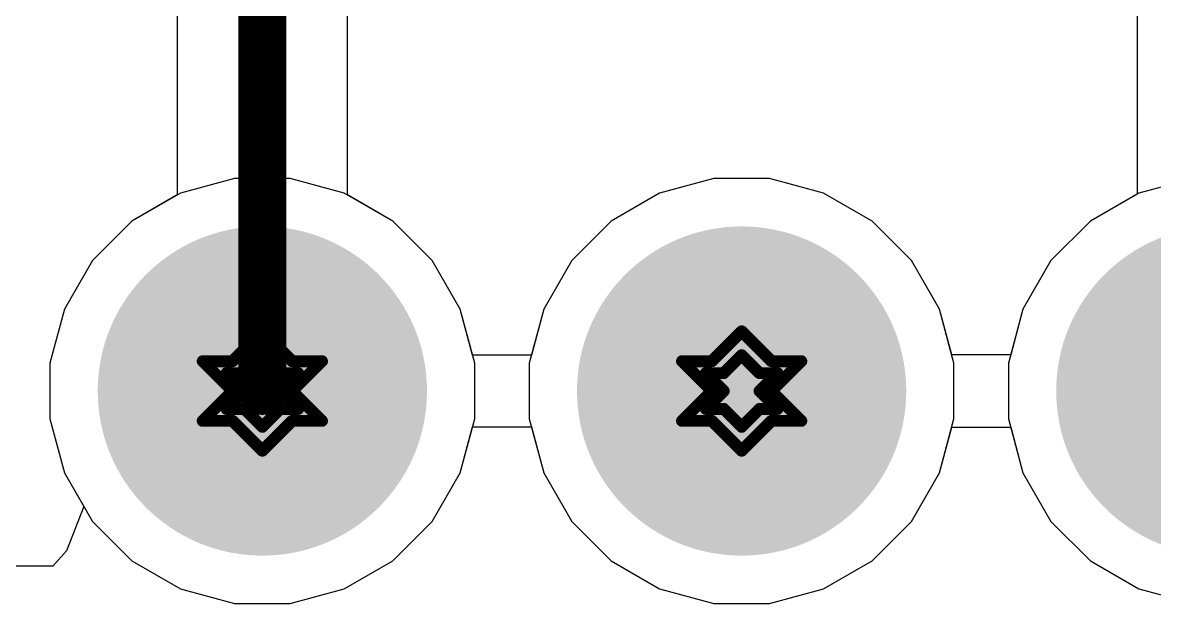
# Model space of a CAD drawing. Header units: inches. Extents: x -11 to 5379, y 0 to 5429.
# Drawn here: x 57.45 to 62.268, y 7.851 to 10.323 of the extents above; entities that cross this region are included whole.
import ezdxf

# ---------------------------------------------------------------- set-up
doc = ezdxf.new("R2010")
doc.units = ezdxf.units.IN
for name, color, linetype in [('Bottom Layer', 5, 'Continuous'), ('Bottom Solder', 6, 'Continuous'), ('Drill Drawing', 1, 'Continuous'), ('GND', 16, 'Continuous'), ('Multi-Layer', 9, 'Continuous'), ('Pad Holes', 156, 'Continuous'), ('PWR', 76, 'Continuous'), ('Top Layer', 1, 'Continuous'), ('Top Solder', 216, 'Continuous')]:
    doc.layers.add(name, color=color, linetype=linetype)

# ---------------------------------------------------------------- blocks, each defined once
blk = doc.blocks.new('X10ADIWK1DY1006_124')
at = {"layer": 'Bottom Layer'}
h = blk.add_hatch(color=5, dxfattribs=at)
edge = h.paths.add_edge_path()
edge.add_arc((-3.56997, 0.379984), 0.6499986999999999, 0, 360)
h = blk.add_hatch(color=5, dxfattribs=at)
edge = h.paths.add_edge_path()
edge.add_arc((-1.529842, 0.379984), 0.6499986999999999, 0, 360)
h = blk.add_hatch(color=5, dxfattribs=at)
edge = h.paths.add_edge_path()
edge.add_arc((0.510032, 0.379984), 0.6499986999999999, 0, 360)
at = {"layer": 'Bottom Solder'}
h = blk.add_hatch(color=6, dxfattribs=at)
edge = h.paths.add_edge_path()
edge.add_arc((-3.56997, 0.379984), 0.7007987, 0, 360)
h = blk.add_hatch(color=6, dxfattribs=at)
edge = h.paths.add_edge_path()
edge.add_arc((-1.529842, 0.379984), 0.7007987, 0, 360)
h = blk.add_hatch(color=6, dxfattribs=at)
edge = h.paths.add_edge_path()
edge.add_arc((0.510032, 0.379984), 0.7007987, 0, 360)
at = {"layer": 'GND'}
h = blk.add_hatch(color=16, dxfattribs=at)
edge = h.paths.add_edge_path()
edge.add_arc((-3.56997, 0.379984), 0.6499986999999999, 0, 360)
h = blk.add_hatch(color=16, dxfattribs=at)
edge = h.paths.add_edge_path()
edge.add_arc((-1.529842, 0.379984), 0.6499986999999999, 0, 360)
h = blk.add_hatch(color=16, dxfattribs=at)
edge = h.paths.add_edge_path()
edge.add_arc((0.510032, 0.379984), 0.6499986999999999, 0, 360)
at = {"layer": 'Multi-Layer'}
h = blk.add_hatch(color=9, dxfattribs=at)
edge = h.paths.add_edge_path()
edge.add_arc((-3.56997, 0.379984), 0.6499986999999999, 0, 360)
h = blk.add_hatch(color=9, dxfattribs=at)
edge = h.paths.add_edge_path()
edge.add_arc((-1.529842, 0.379984), 0.6499986999999999, 0, 360)
h = blk.add_hatch(color=9, dxfattribs=at)
edge = h.paths.add_edge_path()
edge.add_arc((0.510032, 0.379984), 0.6499986999999999, 0, 360)
at = {"layer": 'Pad Holes'}
h = blk.add_hatch(color=7, dxfattribs=at)
edge = h.paths.add_edge_path()
edge.add_arc((-3.5699954, 0.3799078), 0.4500118, 0, 360)
h = blk.add_hatch(color=7, dxfattribs=at)
edge = h.paths.add_edge_path()
edge.add_arc((-1.529715, 0.3799078), 0.4500118, 0, 360)
h = blk.add_hatch(color=7, dxfattribs=at)
edge = h.paths.add_edge_path()
edge.add_arc((0.5100574, 0.3799078), 0.4500118, 0, 360)
at = {"layer": 'PWR'}
h = blk.add_hatch(color=76, dxfattribs=at)
edge = h.paths.add_edge_path()
edge.add_arc((-3.56997, 0.379984), 0.6499986999999999, 0, 360)
h = blk.add_hatch(color=76, dxfattribs=at)
edge = h.paths.add_edge_path()
edge.add_arc((-1.529842, 0.379984), 0.6499986999999999, 0, 360)
h = blk.add_hatch(color=76, dxfattribs=at)
edge = h.paths.add_edge_path()
edge.add_arc((0.510032, 0.379984), 0.6499986999999999, 0, 360)
at = {"layer": 'Top Layer'}
h = blk.add_hatch(color=1, dxfattribs=at)
edge = h.paths.add_edge_path()
edge.add_arc((-3.56997, 0.379984), 0.6499986999999999, 0, 360)
h = blk.add_hatch(color=1, dxfattribs=at)
edge = h.paths.add_edge_path()
edge.add_arc((-1.529842, 0.379984), 0.6499986999999999, 0, 360)
h = blk.add_hatch(color=1, dxfattribs=at)
edge = h.paths.add_edge_path()
edge.add_arc((0.510032, 0.379984), 0.6499986999999999, 0, 360)
at = {"layer": 'Top Solder'}
h = blk.add_hatch(color=216, dxfattribs=at)
edge = h.paths.add_edge_path()
edge.add_arc((-3.56997, 0.379984), 0.7007987, 0, 360)
h = blk.add_hatch(color=216, dxfattribs=at)
edge = h.paths.add_edge_path()
edge.add_arc((-1.529842, 0.379984), 0.7007987, 0, 360)
h = blk.add_hatch(color=216, dxfattribs=at)
edge = h.paths.add_edge_path()
edge.add_arc((0.510032, 0.379984), 0.7007987, 0, 360)

msp = doc.modelspace()

# ---------------------------------------------------------------- linework, layer by layer
at = {"layer": 'Bottom Layer'}
for p, q in [((58.35170956, 9.658794499999999), (58.12179384, 9.59718934)), ((58.58973803999999, 9.658794499999999), (58.35170956, 9.658794499999999)), ((58.81965376, 9.59718934), (58.58973803999999, 9.658794499999999)), ((60.39183755999999, 9.658794499999999), (60.16192183999999, 9.59718934)), ((60.62986604, 9.658794499999999), (60.39183755999999, 9.658794499999999)), ((60.85978176, 9.59718934), (60.62986604, 9.658794499999999)), ((62.43171156, 9.658794499999999), (62.20179584, 9.59718934)), ((58.12179384, 9.59718934), (57.91565506, 9.4781751)), ((59.02579254, 9.4781751), (58.81965376, 9.59718934)), ((60.16192183999999, 9.59718934), (59.95578306, 9.4781751)), ((61.06592053999999, 9.4781751), (60.85978176, 9.59718934)), ((62.20179584, 9.59718934), (61.99565705999999, 9.4781751)), ((57.91565506, 9.4781751), (57.7473445, 9.30986454)), ((59.1941031, 9.30986454), (59.02579254, 9.4781751)), ((59.95578306, 9.4781751), (59.7874725, 9.30986454)), ((61.2342311, 9.30986454), (61.06592053999999, 9.4781751)), ((61.99565705999999, 9.4781751), (61.8273465, 9.30986454)), ((57.7473445, 9.30986454), (57.62833025999999, 9.10372576)), ((59.31311733999999, 9.10372576), (59.1941031, 9.30986454)), ((59.7874725, 9.30986454), (59.66845825999999, 9.10372576)), ((61.35324534, 9.10372576), (61.2342311, 9.30986454)), ((61.8273465, 9.30986454), (61.70833226, 9.10372576)), ((57.62833025999999, 9.10372576), (57.5667251, 8.87381004)), ((59.3747225, 8.87381004), (59.31311733999999, 9.10372576)), ((59.66845825999999, 9.10372576), (59.6068531, 8.87381004)), ((61.4148505, 8.87381004), (61.35324534, 9.10372576)), ((61.70833226, 9.10372576), (61.64672709999999, 8.87381004)), ((57.5667251, 8.87381004), (57.5667251, 8.63578156)), ((59.3747225, 8.63578156), (59.3747225, 8.87381004)), ((59.6068531, 8.87381004), (59.6068531, 8.63578156)), ((61.4148505, 8.63578156), (61.4148505, 8.87381004)), ((61.64672709999999, 8.87381004), (61.64672709999999, 8.63578156)), ((57.5667251, 8.63578156), (57.62833025999999, 8.405865839999999)), ((59.31311733999999, 8.405865839999999), (59.3747225, 8.63578156)), ((59.6068531, 8.63578156), (59.66845825999999, 8.405865839999999)), ((61.35324534, 8.405865839999999), (61.4148505, 8.63578156)), ((61.64672709999999, 8.63578156), (61.70833226, 8.405865839999999)), ((57.62833025999999, 8.405865839999999), (57.7473445, 8.199727059999999)), ((59.1941031, 8.199727059999999), (59.31311733999999, 8.405865839999999)), ((59.66845825999999, 8.405865839999999), (59.7874725, 8.199727059999999)), ((61.2342311, 8.199727059999999), (61.35324534, 8.405865839999999)), ((61.70833226, 8.405865839999999), (61.8273465, 8.199727059999999)), ((57.7473445, 8.199727059999999), (57.91565506, 8.0314165)), ((59.02579254, 8.0314165), (59.1941031, 8.199727059999999)), ((59.7874725, 8.199727059999999), (59.95578306, 8.0314165)), ((61.06592053999999, 8.0314165), (61.2342311, 8.199727059999999)), ((61.8273465, 8.199727059999999), (61.99565705999999, 8.0314165)), ((57.91565506, 8.0314165), (58.12179384, 7.912402259999999)), ((58.81965376, 7.912402259999999), (59.02579254, 8.0314165)), ((59.95578306, 8.0314165), (60.16192183999999, 7.912402259999999)), ((60.85978176, 7.912402259999999), (61.06592053999999, 8.0314165)), ((61.99565705999999, 8.0314165), (62.20179584, 7.912402259999999)), ((58.12179384, 7.912402259999999), (58.35170956, 7.850797099999999)), ((58.58973803999999, 7.850797099999999), (58.81965376, 7.912402259999999)), ((60.16192183999999, 7.912402259999999), (60.39183755999999, 7.850797099999999)), ((60.62986604, 7.850797099999999), (60.85978176, 7.912402259999999)), ((62.20179584, 7.912402259999999), (62.43171156, 7.850797099999999)), ((58.35170956, 7.850797099999999), (58.58973803999999, 7.850797099999999)), ((60.39183755999999, 7.850797099999999), (60.62986604, 7.850797099999999))]:
    msp.add_line(p, q, dxfattribs=at)
at = {"layer": 'Drill Drawing'}
for points in [[(58.3436984, 8.881719599999998, 0.0508, 0.0508, 0), (58.4706984, 9.0087196, 0.0508, 0.0508, 0)], [(58.4706984, 9.0087196, 0.0508, 0.0508, 0), (58.59769839999999, 8.881719599999998, 0.0508, 0.0508, 0)], [(60.38397879999999, 8.881719599999998, 0.0508, 0.0508, 0), (60.51097879999999, 9.0087196, 0.0508, 0.0508, 0)], [(60.51097879999999, 9.0087196, 0.0508, 0.0508, 0), (60.6379788, 8.881719599999998, 0.0508, 0.0508, 0)], [(58.39449839999999, 8.8309196, 0.0508, 0.0508, 0), (58.4706984, 8.9071196, 0.0508, 0.0508, 0)], [(58.4706984, 8.9071196, 0.0508, 0.0508, 0), (58.5468984, 8.8309196, 0.0508, 0.0508, 0)], [(60.4347788, 8.8309196, 0.0508, 0.0508, 0), (60.51097879999999, 8.9071196, 0.0508, 0.0508, 0)], [(60.51097879999999, 8.9071196, 0.0508, 0.0508, 0), (60.5871788, 8.8309196, 0.0508, 0.0508, 0)], [(58.2166984, 8.881719599999998, 0.0508, 0.0508, 0), (58.3436984, 8.7547196, 0.0508, 0.0508, 0)], [(58.2166984, 8.881719599999998, 0.0508, 0.0508, 0), (58.3436984, 8.881719599999998, 0.0508, 0.0508, 0)], [(58.59769839999999, 8.881719599999998, 0.0508, 0.0508, 0), (58.7246984, 8.881719599999998, 0.0508, 0.0508, 0)], [(58.59769839999999, 8.7547196, 0.0508, 0.0508, 0), (58.7246984, 8.881719599999998, 0.0508, 0.0508, 0)], [(60.2569788, 8.881719599999998, 0.0508, 0.0508, 0), (60.38397879999999, 8.7547196, 0.0508, 0.0508, 0)], [(60.2569788, 8.881719599999998, 0.0508, 0.0508, 0), (60.38397879999999, 8.881719599999998, 0.0508, 0.0508, 0)], [(60.6379788, 8.881719599999998, 0.0508, 0.0508, 0), (60.7649788, 8.881719599999998, 0.0508, 0.0508, 0)], [(60.6379788, 8.7547196, 0.0508, 0.0508, 0), (60.7649788, 8.881719599999998, 0.0508, 0.0508, 0)], [(58.3182984, 8.8309196, 0.0508, 0.0508, 0), (58.39449839999999, 8.7547196, 0.0508, 0.0508, 0)], [(58.3182984, 8.8309196, 0.0508, 0.0508, 0), (58.39449839999999, 8.8309196, 0.0508, 0.0508, 0)], [(58.5468984, 8.8309196, 0.0508, 0.0508, 0), (58.6230984, 8.8309196, 0.0508, 0.0508, 0)], [(58.5468984, 8.7547196, 0.0508, 0.0508, 0), (58.6230984, 8.8309196, 0.0508, 0.0508, 0)], [(60.3585788, 8.8309196, 0.0508, 0.0508, 0), (60.4347788, 8.7547196, 0.0508, 0.0508, 0)], [(60.3585788, 8.8309196, 0.0508, 0.0508, 0), (60.4347788, 8.8309196, 0.0508, 0.0508, 0)], [(60.5871788, 8.8309196, 0.0508, 0.0508, 0), (60.6633788, 8.8309196, 0.0508, 0.0508, 0)], [(60.5871788, 8.7547196, 0.0508, 0.0508, 0), (60.6633788, 8.8309196, 0.0508, 0.0508, 0)], [(58.2166984, 8.627719599999999, 0.0508, 0.0508, 0), (58.3436984, 8.7547196, 0.0508, 0.0508, 0)], [(58.3182984, 8.6785196, 0.0508, 0.0508, 0), (58.39449839999999, 8.7547196, 0.0508, 0.0508, 0)], [(58.5468984, 8.7547196, 0.0508, 0.0508, 0), (58.6230984, 8.6785196, 0.0508, 0.0508, 0)], [(58.59769839999999, 8.7547196, 0.0508, 0.0508, 0), (58.7246984, 8.627719599999999, 0.0508, 0.0508, 0)], [(60.2569788, 8.627719599999999, 0.0508, 0.0508, 0), (60.38397879999999, 8.7547196, 0.0508, 0.0508, 0)], [(60.3585788, 8.6785196, 0.0508, 0.0508, 0), (60.4347788, 8.7547196, 0.0508, 0.0508, 0)], [(60.5871788, 8.7547196, 0.0508, 0.0508, 0), (60.6633788, 8.6785196, 0.0508, 0.0508, 0)], [(60.6379788, 8.7547196, 0.0508, 0.0508, 0), (60.7649788, 8.627719599999999, 0.0508, 0.0508, 0)], [(58.3182984, 8.6785196, 0.0508, 0.0508, 0), (58.39449839999999, 8.6785196, 0.0508, 0.0508, 0)], [(58.39449839999999, 8.6785196, 0.0508, 0.0508, 0), (58.4706984, 8.6023196, 0.0508, 0.0508, 0)], [(58.4706984, 8.6023196, 0.0508, 0.0508, 0), (58.5468984, 8.6785196, 0.0508, 0.0508, 0)], [(58.5468984, 8.6785196, 0.0508, 0.0508, 0), (58.6230984, 8.6785196, 0.0508, 0.0508, 0)], [(60.3585788, 8.6785196, 0.0508, 0.0508, 0), (60.4347788, 8.6785196, 0.0508, 0.0508, 0)], [(60.4347788, 8.6785196, 0.0508, 0.0508, 0), (60.51097879999999, 8.6023196, 0.0508, 0.0508, 0)], [(60.51097879999999, 8.6023196, 0.0508, 0.0508, 0), (60.5871788, 8.6785196, 0.0508, 0.0508, 0)], [(60.5871788, 8.6785196, 0.0508, 0.0508, 0), (60.6633788, 8.6785196, 0.0508, 0.0508, 0)], [(58.2166984, 8.627719599999999, 0.0508, 0.0508, 0), (58.3436984, 8.627719599999999, 0.0508, 0.0508, 0)], [(58.3436984, 8.627719599999999, 0.0508, 0.0508, 0), (58.4706984, 8.5007196, 0.0508, 0.0508, 0)], [(58.4706984, 8.5007196, 0.0508, 0.0508, 0), (58.59769839999999, 8.627719599999999, 0.0508, 0.0508, 0)], [(58.59769839999999, 8.627719599999999, 0.0508, 0.0508, 0), (58.7246984, 8.627719599999999, 0.0508, 0.0508, 0)], [(60.2569788, 8.627719599999999, 0.0508, 0.0508, 0), (60.38397879999999, 8.627719599999999, 0.0508, 0.0508, 0)], [(60.38397879999999, 8.627719599999999, 0.0508, 0.0508, 0), (60.51097879999999, 8.5007196, 0.0508, 0.0508, 0)], [(60.51097879999999, 8.5007196, 0.0508, 0.0508, 0), (60.6379788, 8.627719599999999, 0.0508, 0.0508, 0)], [(60.6379788, 8.627719599999999, 0.0508, 0.0508, 0), (60.7649788, 8.627719599999999, 0.0508, 0.0508, 0)]]:
    msp.add_lwpolyline(points, format="xyseb", dxfattribs=at)
for points in [[(58.4579984, 9.0087196, 0.0254, 0.0254, 1), (58.4833984, 9.0087196, 0.0254, 0.0254, 1)], [(58.4579984, 9.0087196, 0.0254, 0.0254, 1), (58.4833984, 9.0087196, 0.0254, 0.0254, 1)], [(60.4982788, 9.0087196, 0.0254, 0.0254, 1), (60.5236788, 9.0087196, 0.0254, 0.0254, 1)], [(60.4982788, 9.0087196, 0.0254, 0.0254, 1), (60.5236788, 9.0087196, 0.0254, 0.0254, 1)], [(58.4579984, 8.9071196, 0.0254, 0.0254, 1), (58.4833984, 8.9071196, 0.0254, 0.0254, 1)], [(58.4579984, 8.9071196, 0.0254, 0.0254, 1), (58.4833984, 8.9071196, 0.0254, 0.0254, 1)], [(60.4982788, 8.9071196, 0.0254, 0.0254, 1), (60.5236788, 8.9071196, 0.0254, 0.0254, 1)], [(60.4982788, 8.9071196, 0.0254, 0.0254, 1), (60.5236788, 8.9071196, 0.0254, 0.0254, 1)], [(58.2039984, 8.881719599999998, 0.0254, 0.0254, 1), (58.22939839999999, 8.881719599999998, 0.0254, 0.0254, 1)], [(58.2039984, 8.881719599999998, 0.0254, 0.0254, 1), (58.22939839999999, 8.881719599999998, 0.0254, 0.0254, 1)], [(58.33099839999999, 8.881719599999998, 0.0254, 0.0254, 1), (58.3563984, 8.881719599999998, 0.0254, 0.0254, 1)], [(58.33099839999999, 8.881719599999998, 0.0254, 0.0254, 1), (58.3563984, 8.881719599999998, 0.0254, 0.0254, 1)], [(58.5849984, 8.881719599999998, 0.0254, 0.0254, 1), (58.61039839999999, 8.881719599999998, 0.0254, 0.0254, 1)], [(58.5849984, 8.881719599999998, 0.0254, 0.0254, 1), (58.61039839999999, 8.881719599999998, 0.0254, 0.0254, 1)], [(58.7119984, 8.881719599999998, 0.0254, 0.0254, 1), (58.7373984, 8.881719599999998, 0.0254, 0.0254, 1)], [(58.7119984, 8.881719599999998, 0.0254, 0.0254, 1), (58.7373984, 8.881719599999998, 0.0254, 0.0254, 1)], [(60.2442788, 8.881719599999998, 0.0254, 0.0254, 1), (60.2696788, 8.881719599999998, 0.0254, 0.0254, 1)], [(60.2442788, 8.881719599999998, 0.0254, 0.0254, 1), (60.2696788, 8.881719599999998, 0.0254, 0.0254, 1)], [(60.3712788, 8.881719599999998, 0.0254, 0.0254, 1), (60.3966788, 8.881719599999998, 0.0254, 0.0254, 1)], [(60.3712788, 8.881719599999998, 0.0254, 0.0254, 1), (60.3966788, 8.881719599999998, 0.0254, 0.0254, 1)], [(60.6252788, 8.881719599999998, 0.0254, 0.0254, 1), (60.65067879999999, 8.881719599999998, 0.0254, 0.0254, 1)], [(60.6252788, 8.881719599999998, 0.0254, 0.0254, 1), (60.65067879999999, 8.881719599999998, 0.0254, 0.0254, 1)], [(60.75227879999999, 8.881719599999998, 0.0254, 0.0254, 1), (60.77767879999999, 8.881719599999998, 0.0254, 0.0254, 1)], [(60.75227879999999, 8.881719599999998, 0.0254, 0.0254, 1), (60.77767879999999, 8.881719599999998, 0.0254, 0.0254, 1)], [(58.30559839999999, 8.8309196, 0.0254, 0.0254, 1), (58.33099839999999, 8.8309196, 0.0254, 0.0254, 1)], [(58.30559839999999, 8.8309196, 0.0254, 0.0254, 1), (58.33099839999999, 8.8309196, 0.0254, 0.0254, 1)], [(58.3817984, 8.8309196, 0.0254, 0.0254, 1), (58.4071984, 8.8309196, 0.0254, 0.0254, 1)], [(58.3817984, 8.8309196, 0.0254, 0.0254, 1), (58.4071984, 8.8309196, 0.0254, 0.0254, 1)], [(58.53419839999999, 8.8309196, 0.0254, 0.0254, 1), (58.5595984, 8.8309196, 0.0254, 0.0254, 1)], [(58.53419839999999, 8.8309196, 0.0254, 0.0254, 1), (58.5595984, 8.8309196, 0.0254, 0.0254, 1)], [(58.61039839999999, 8.8309196, 0.0254, 0.0254, 1), (58.63579839999999, 8.8309196, 0.0254, 0.0254, 1)], [(58.61039839999999, 8.8309196, 0.0254, 0.0254, 1), (58.63579839999999, 8.8309196, 0.0254, 0.0254, 1)], [(60.34587879999999, 8.8309196, 0.0254, 0.0254, 1), (60.3712788, 8.8309196, 0.0254, 0.0254, 1)], [(60.34587879999999, 8.8309196, 0.0254, 0.0254, 1), (60.3712788, 8.8309196, 0.0254, 0.0254, 1)], [(60.42207879999999, 8.8309196, 0.0254, 0.0254, 1), (60.44747879999999, 8.8309196, 0.0254, 0.0254, 1)], [(60.42207879999999, 8.8309196, 0.0254, 0.0254, 1), (60.44747879999999, 8.8309196, 0.0254, 0.0254, 1)], [(60.5744788, 8.8309196, 0.0254, 0.0254, 1), (60.5998788, 8.8309196, 0.0254, 0.0254, 1)], [(60.5744788, 8.8309196, 0.0254, 0.0254, 1), (60.5998788, 8.8309196, 0.0254, 0.0254, 1)], [(60.65067879999999, 8.8309196, 0.0254, 0.0254, 1), (60.67607879999999, 8.8309196, 0.0254, 0.0254, 1)], [(60.65067879999999, 8.8309196, 0.0254, 0.0254, 1), (60.67607879999999, 8.8309196, 0.0254, 0.0254, 1)], [(58.33099839999999, 8.7547196, 0.0254, 0.0254, 1), (58.3563984, 8.7547196, 0.0254, 0.0254, 1)], [(58.33099839999999, 8.7547196, 0.0254, 0.0254, 1), (58.3563984, 8.7547196, 0.0254, 0.0254, 1)], [(58.3817984, 8.7547196, 0.0254, 0.0254, 1), (58.4071984, 8.7547196, 0.0254, 0.0254, 1)], [(58.3817984, 8.7547196, 0.0254, 0.0254, 1), (58.4071984, 8.7547196, 0.0254, 0.0254, 1)], [(58.53419839999999, 8.7547196, 0.0254, 0.0254, 1), (58.5595984, 8.7547196, 0.0254, 0.0254, 1)], [(58.53419839999999, 8.7547196, 0.0254, 0.0254, 1), (58.5595984, 8.7547196, 0.0254, 0.0254, 1)], [(58.5849984, 8.7547196, 0.0254, 0.0254, 1), (58.61039839999999, 8.7547196, 0.0254, 0.0254, 1)], [(58.5849984, 8.7547196, 0.0254, 0.0254, 1), (58.61039839999999, 8.7547196, 0.0254, 0.0254, 1)], [(60.3712788, 8.7547196, 0.0254, 0.0254, 1), (60.3966788, 8.7547196, 0.0254, 0.0254, 1)], [(60.3712788, 8.7547196, 0.0254, 0.0254, 1), (60.3966788, 8.7547196, 0.0254, 0.0254, 1)], [(60.42207879999999, 8.7547196, 0.0254, 0.0254, 1), (60.44747879999999, 8.7547196, 0.0254, 0.0254, 1)], [(60.42207879999999, 8.7547196, 0.0254, 0.0254, 1), (60.44747879999999, 8.7547196, 0.0254, 0.0254, 1)], [(60.5744788, 8.7547196, 0.0254, 0.0254, 1), (60.5998788, 8.7547196, 0.0254, 0.0254, 1)], [(60.5744788, 8.7547196, 0.0254, 0.0254, 1), (60.5998788, 8.7547196, 0.0254, 0.0254, 1)], [(60.6252788, 8.7547196, 0.0254, 0.0254, 1), (60.65067879999999, 8.7547196, 0.0254, 0.0254, 1)], [(60.6252788, 8.7547196, 0.0254, 0.0254, 1), (60.65067879999999, 8.7547196, 0.0254, 0.0254, 1)], [(58.30559839999999, 8.6785196, 0.0254, 0.0254, 1), (58.33099839999999, 8.6785196, 0.0254, 0.0254, 1)], [(58.30559839999999, 8.6785196, 0.0254, 0.0254, 1), (58.33099839999999, 8.6785196, 0.0254, 0.0254, 1)], [(58.3817984, 8.6785196, 0.0254, 0.0254, 1), (58.4071984, 8.6785196, 0.0254, 0.0254, 1)], [(58.3817984, 8.6785196, 0.0254, 0.0254, 1), (58.4071984, 8.6785196, 0.0254, 0.0254, 1)], [(58.53419839999999, 8.6785196, 0.0254, 0.0254, 1), (58.5595984, 8.6785196, 0.0254, 0.0254, 1)], [(58.53419839999999, 8.6785196, 0.0254, 0.0254, 1), (58.5595984, 8.6785196, 0.0254, 0.0254, 1)], [(58.61039839999999, 8.6785196, 0.0254, 0.0254, 1), (58.63579839999999, 8.6785196, 0.0254, 0.0254, 1)], [(58.61039839999999, 8.6785196, 0.0254, 0.0254, 1), (58.63579839999999, 8.6785196, 0.0254, 0.0254, 1)], [(60.34587879999999, 8.6785196, 0.0254, 0.0254, 1), (60.3712788, 8.6785196, 0.0254, 0.0254, 1)], [(60.34587879999999, 8.6785196, 0.0254, 0.0254, 1), (60.3712788, 8.6785196, 0.0254, 0.0254, 1)], [(60.42207879999999, 8.6785196, 0.0254, 0.0254, 1), (60.44747879999999, 8.6785196, 0.0254, 0.0254, 1)], [(60.42207879999999, 8.6785196, 0.0254, 0.0254, 1), (60.44747879999999, 8.6785196, 0.0254, 0.0254, 1)], [(60.5744788, 8.6785196, 0.0254, 0.0254, 1), (60.5998788, 8.6785196, 0.0254, 0.0254, 1)], [(60.5744788, 8.6785196, 0.0254, 0.0254, 1), (60.5998788, 8.6785196, 0.0254, 0.0254, 1)], [(60.65067879999999, 8.6785196, 0.0254, 0.0254, 1), (60.67607879999999, 8.6785196, 0.0254, 0.0254, 1)], [(60.65067879999999, 8.6785196, 0.0254, 0.0254, 1), (60.67607879999999, 8.6785196, 0.0254, 0.0254, 1)], [(58.2039984, 8.627719599999999, 0.0254, 0.0254, 1), (58.22939839999999, 8.627719599999999, 0.0254, 0.0254, 1)], [(58.2039984, 8.627719599999999, 0.0254, 0.0254, 1), (58.22939839999999, 8.627719599999999, 0.0254, 0.0254, 1)], [(58.33099839999999, 8.627719599999999, 0.0254, 0.0254, 1), (58.3563984, 8.627719599999999, 0.0254, 0.0254, 1)], [(58.33099839999999, 8.627719599999999, 0.0254, 0.0254, 1), (58.3563984, 8.627719599999999, 0.0254, 0.0254, 1)], [(58.4579984, 8.6023196, 0.0254, 0.0254, 1), (58.4833984, 8.6023196, 0.0254, 0.0254, 1)], [(58.4579984, 8.6023196, 0.0254, 0.0254, 1), (58.4833984, 8.6023196, 0.0254, 0.0254, 1)], [(58.5849984, 8.627719599999999, 0.0254, 0.0254, 1), (58.61039839999999, 8.627719599999999, 0.0254, 0.0254, 1)], [(58.5849984, 8.627719599999999, 0.0254, 0.0254, 1), (58.61039839999999, 8.627719599999999, 0.0254, 0.0254, 1)], [(58.7119984, 8.627719599999999, 0.0254, 0.0254, 1), (58.7373984, 8.627719599999999, 0.0254, 0.0254, 1)], [(58.7119984, 8.627719599999999, 0.0254, 0.0254, 1), (58.7373984, 8.627719599999999, 0.0254, 0.0254, 1)], [(60.2442788, 8.627719599999999, 0.0254, 0.0254, 1), (60.2696788, 8.627719599999999, 0.0254, 0.0254, 1)], [(60.2442788, 8.627719599999999, 0.0254, 0.0254, 1), (60.2696788, 8.627719599999999, 0.0254, 0.0254, 1)], [(60.3712788, 8.627719599999999, 0.0254, 0.0254, 1), (60.3966788, 8.627719599999999, 0.0254, 0.0254, 1)], [(60.3712788, 8.627719599999999, 0.0254, 0.0254, 1), (60.3966788, 8.627719599999999, 0.0254, 0.0254, 1)], [(60.4982788, 8.6023196, 0.0254, 0.0254, 1), (60.5236788, 8.6023196, 0.0254, 0.0254, 1)], [(60.4982788, 8.6023196, 0.0254, 0.0254, 1), (60.5236788, 8.6023196, 0.0254, 0.0254, 1)], [(60.6252788, 8.627719599999999, 0.0254, 0.0254, 1), (60.65067879999999, 8.627719599999999, 0.0254, 0.0254, 1)], [(60.6252788, 8.627719599999999, 0.0254, 0.0254, 1), (60.65067879999999, 8.627719599999999, 0.0254, 0.0254, 1)], [(60.75227879999999, 8.627719599999999, 0.0254, 0.0254, 1), (60.77767879999999, 8.627719599999999, 0.0254, 0.0254, 1)], [(60.75227879999999, 8.627719599999999, 0.0254, 0.0254, 1), (60.77767879999999, 8.627719599999999, 0.0254, 0.0254, 1)], [(58.4579984, 8.5007196, 0.0254, 0.0254, 1), (58.4833984, 8.5007196, 0.0254, 0.0254, 1)], [(58.4579984, 8.5007196, 0.0254, 0.0254, 1), (58.4833984, 8.5007196, 0.0254, 0.0254, 1)], [(60.4982788, 8.5007196, 0.0254, 0.0254, 1), (60.5236788, 8.5007196, 0.0254, 0.0254, 1)], [(60.4982788, 8.5007196, 0.0254, 0.0254, 1), (60.5236788, 8.5007196, 0.0254, 0.0254, 1)]]:
    msp.add_lwpolyline(points, format="xyseb", close=True, dxfattribs=at)
at = {"layer": 'GND'}
for p, q in [((58.35170956, 9.658794499999999), (58.12179384, 9.59718934)), ((58.58973803999999, 9.658794499999999), (58.35170956, 9.658794499999999)), ((58.81965376, 9.59718934), (58.58973803999999, 9.658794499999999)), ((60.39183755999999, 9.658794499999999), (60.16192183999999, 9.59718934)), ((60.62986604, 9.658794499999999), (60.39183755999999, 9.658794499999999)), ((60.85978176, 9.59718934), (60.62986604, 9.658794499999999)), ((62.43171156, 9.658794499999999), (62.20179584, 9.59718934)), ((58.12179384, 9.59718934), (57.91565506, 9.4781751)), ((59.02579254, 9.4781751), (58.81965376, 9.59718934)), ((60.16192183999999, 9.59718934), (59.95578306, 9.4781751)), ((61.06592053999999, 9.4781751), (60.85978176, 9.59718934)), ((62.20179584, 9.59718934), (61.99565705999999, 9.4781751)), ((57.91565506, 9.4781751), (57.7473445, 9.30986454)), ((59.1941031, 9.30986454), (59.02579254, 9.4781751)), ((59.95578306, 9.4781751), (59.7874725, 9.30986454)), ((61.2342311, 9.30986454), (61.06592053999999, 9.4781751)), ((61.99565705999999, 9.4781751), (61.8273465, 9.30986454)), ((57.7473445, 9.30986454), (57.62833025999999, 9.10372576)), ((59.31311733999999, 9.10372576), (59.1941031, 9.30986454)), ((59.7874725, 9.30986454), (59.66845825999999, 9.10372576)), ((61.35324534, 9.10372576), (61.2342311, 9.30986454)), ((61.8273465, 9.30986454), (61.70833226, 9.10372576)), ((57.62833025999999, 9.10372576), (57.5667251, 8.87381004)), ((59.36575884, 8.90726692), (59.31311733999999, 9.10372576)), ((59.66845825999999, 9.10372576), (59.61581676, 8.90726692)), ((61.40538646, 8.909131279999999), (61.35324534, 9.10372576)), ((61.70833226, 9.10372576), (61.65619114, 8.909131279999999)), ((57.5667251, 8.87381004), (57.5667251, 8.63578156)), ((59.61581676, 8.90726692), (59.36575884, 8.90726692)), ((61.65619114, 8.909131279999999), (61.40538646, 8.909131279999999)), ((57.5667251, 8.63578156), (57.62833025999999, 8.405865839999999)), ((57.62833025999999, 8.405865839999999), (57.71112156, 8.26246506)), ((57.71112156, 8.26246506), (57.6369053, 8.073958959999999)), ((57.6369053, 8.073958959999999), (57.57939462, 8.00846506)), ((57.57939462, 8.00846506), (50.29272898, 8.00846506))]:
    msp.add_line(p, q, dxfattribs=at)
at = {"layer": 'PWR'}
for p, q in [((58.35170956, 9.658794499999999), (58.12179384, 9.59718934)), ((58.58973803999999, 9.658794499999999), (58.35170956, 9.658794499999999)), ((58.81965376, 9.59718934), (58.58973803999999, 9.658794499999999)), ((60.39183755999999, 9.658794499999999), (60.16192183999999, 9.59718934)), ((60.62986604, 9.658794499999999), (60.39183755999999, 9.658794499999999)), ((60.85978176, 9.59718934), (60.62986604, 9.658794499999999)), ((62.43171156, 9.658794499999999), (62.20179584, 9.59718934)), ((58.12179384, 9.59718934), (57.91565506, 9.4781751)), ((59.02579254, 9.4781751), (58.81965376, 9.59718934)), ((60.16192183999999, 9.59718934), (59.95578306, 9.4781751)), ((61.06592053999999, 9.4781751), (60.85978176, 9.59718934)), ((62.20179584, 9.59718934), (61.99565705999999, 9.4781751)), ((57.91565506, 9.4781751), (57.7473445, 9.30986454)), ((59.1941031, 9.30986454), (59.02579254, 9.4781751)), ((59.95578306, 9.4781751), (59.7874725, 9.30986454)), ((61.2342311, 9.30986454), (61.06592053999999, 9.4781751)), ((61.99565705999999, 9.4781751), (61.8273465, 9.30986454)), ((57.7473445, 9.30986454), (57.62833025999999, 9.10372576)), ((59.31311733999999, 9.10372576), (59.1941031, 9.30986454)), ((59.7874725, 9.30986454), (59.66845825999999, 9.10372576)), ((61.35324534, 9.10372576), (61.2342311, 9.30986454)), ((61.8273465, 9.30986454), (61.70833226, 9.10372576)), ((57.62833025999999, 9.10372576), (57.5667251, 8.87381004)), ((59.36575884, 8.90726692), (59.31311733999999, 9.10372576)), ((59.66845825999999, 9.10372576), (59.61581676, 8.90726692)), ((61.40538646, 8.909131279999999), (61.35324534, 9.10372576)), ((61.70833226, 9.10372576), (61.65619114, 8.909131279999999)), ((57.5667251, 8.87381004), (57.5667251, 8.63578156)), ((59.61581676, 8.90726692), (59.36575884, 8.90726692)), ((61.65619114, 8.909131279999999), (61.40538646, 8.909131279999999)), ((57.5667251, 8.63578156), (57.62833025999999, 8.405865839999999)), ((59.31311733999999, 8.405865839999999), (59.36575884, 8.602324679999999)), ((59.36575884, 8.602324679999999), (59.61581676, 8.602324679999999)), ((59.61581676, 8.602324679999999), (59.66845825999999, 8.405865839999999)), ((61.35324534, 8.405865839999999), (61.40538646, 8.60046032)), ((61.40538646, 8.60046032), (61.65619114, 8.60046032)), ((61.65619114, 8.60046032), (61.70833226, 8.405865839999999)), ((57.62833025999999, 8.405865839999999), (57.7473445, 8.199727059999999)), ((59.1941031, 8.199727059999999), (59.31311733999999, 8.405865839999999)), ((59.66845825999999, 8.405865839999999), (59.7874725, 8.199727059999999)), ((61.2342311, 8.199727059999999), (61.35324534, 8.405865839999999)), ((61.70833226, 8.405865839999999), (61.8273465, 8.199727059999999)), ((57.7473445, 8.199727059999999), (57.91565506, 8.0314165)), ((59.02579254, 8.0314165), (59.1941031, 8.199727059999999)), ((59.7874725, 8.199727059999999), (59.95578306, 8.0314165)), ((61.06592053999999, 8.0314165), (61.2342311, 8.199727059999999)), ((61.8273465, 8.199727059999999), (61.99565705999999, 8.0314165)), ((57.91565506, 8.0314165), (58.12179384, 7.912402259999999)), ((58.81965376, 7.912402259999999), (59.02579254, 8.0314165)), ((59.95578306, 8.0314165), (60.16192183999999, 7.912402259999999)), ((60.85978176, 7.912402259999999), (61.06592053999999, 8.0314165)), ((61.99565705999999, 8.0314165), (62.20179584, 7.912402259999999)), ((58.12179384, 7.912402259999999), (58.35170956, 7.850797099999999)), ((58.58973803999999, 7.850797099999999), (58.81965376, 7.912402259999999)), ((60.16192183999999, 7.912402259999999), (60.39183755999999, 7.850797099999999)), ((60.62986604, 7.850797099999999), (60.85978176, 7.912402259999999)), ((62.20179584, 7.912402259999999), (62.43171156, 7.850797099999999)), ((58.35170956, 7.850797099999999), (58.58973803999999, 7.850797099999999)), ((60.39183755999999, 7.850797099999999), (60.62986604, 7.850797099999999))]:
    msp.add_line(p, q, dxfattribs=at)
at = {"layer": 'Top Layer'}
for p, q in [((58.10814388, 17.3039278), (58.10814388, 9.589307719999999)), ((58.83327831999999, 9.589322959999999), (58.83327831999999, 10.435082)), ((62.1942241, 10.44297124), (62.1942241, 9.592818)), ((60.39183755999999, 9.658794499999999), (60.16192183999999, 9.59718934)), ((60.62986604, 9.658794499999999), (60.39183755999999, 9.658794499999999)), ((60.85978176, 9.59718934), (60.62986604, 9.658794499999999)), ((58.10814388, 9.589307719999999), (57.91565506, 9.4781751)), ((59.02579254, 9.4781751), (58.83327831999999, 9.589322959999999)), ((60.16192183999999, 9.59718934), (59.95578306, 9.4781751)), ((61.06592053999999, 9.4781751), (60.85978176, 9.59718934)), ((62.1942241, 9.592818), (61.99565705999999, 9.4781751)), ((57.91565506, 9.4781751), (57.7473445, 9.30986454)), ((59.1941031, 9.30986454), (59.02579254, 9.4781751)), ((59.95578306, 9.4781751), (59.7874725, 9.30986454)), ((61.2342311, 9.30986454), (61.06592053999999, 9.4781751)), ((61.99565705999999, 9.4781751), (61.8273465, 9.30986454)), ((57.7473445, 9.30986454), (57.62833025999999, 9.10372576)), ((59.31311733999999, 9.10372576), (59.1941031, 9.30986454)), ((59.7874725, 9.30986454), (59.66845825999999, 9.10372576)), ((61.35324534, 9.10372576), (61.2342311, 9.30986454)), ((61.8273465, 9.30986454), (61.70833226, 9.10372576)), ((57.62833025999999, 9.10372576), (57.5667251, 8.87381004)), ((59.3747225, 8.87381004), (59.31311733999999, 9.10372576)), ((59.66845825999999, 9.10372576), (59.6068531, 8.87381004)), ((61.4148505, 8.87381004), (61.35324534, 9.10372576)), ((61.70833226, 9.10372576), (61.64672709999999, 8.87381004)), ((57.5667251, 8.87381004), (57.5667251, 8.63578156)), ((59.3747225, 8.63578156), (59.3747225, 8.87381004)), ((59.6068531, 8.87381004), (59.6068531, 8.63578156)), ((61.4148505, 8.63578156), (61.4148505, 8.87381004)), ((61.64672709999999, 8.87381004), (61.64672709999999, 8.63578156)), ((57.5667251, 8.63578156), (57.62833025999999, 8.405865839999999)), ((59.31311733999999, 8.405865839999999), (59.3747225, 8.63578156)), ((59.6068531, 8.63578156), (59.66845825999999, 8.405865839999999)), ((61.35324534, 8.405865839999999), (61.4148505, 8.63578156)), ((61.64672709999999, 8.63578156), (61.70833226, 8.405865839999999)), ((57.62833025999999, 8.405865839999999), (57.7473445, 8.199727059999999)), ((59.1941031, 8.199727059999999), (59.31311733999999, 8.405865839999999)), ((59.66845825999999, 8.405865839999999), (59.7874725, 8.199727059999999)), ((61.2342311, 8.199727059999999), (61.35324534, 8.405865839999999)), ((61.70833226, 8.405865839999999), (61.8273465, 8.199727059999999)), ((57.7473445, 8.199727059999999), (57.91565506, 8.0314165)), ((59.02579254, 8.0314165), (59.1941031, 8.199727059999999)), ((59.7874725, 8.199727059999999), (59.95578306, 8.0314165)), ((61.06592053999999, 8.0314165), (61.2342311, 8.199727059999999)), ((61.8273465, 8.199727059999999), (61.99565705999999, 8.0314165)), ((57.91565506, 8.0314165), (58.12179384, 7.912402259999999)), ((58.81965376, 7.912402259999999), (59.02579254, 8.0314165)), ((59.95578306, 8.0314165), (60.16192183999999, 7.912402259999999)), ((60.85978176, 7.912402259999999), (61.06592053999999, 8.0314165)), ((61.99565705999999, 8.0314165), (62.20179584, 7.912402259999999)), ((58.12179384, 7.912402259999999), (58.35170956, 7.850797099999999)), ((58.58973803999999, 7.850797099999999), (58.81965376, 7.912402259999999)), ((60.16192183999999, 7.912402259999999), (60.39183755999999, 7.850797099999999)), ((60.62986604, 7.850797099999999), (60.85978176, 7.912402259999999)), ((62.20179584, 7.912402259999999), (62.43171156, 7.850797099999999)), ((58.35170956, 7.850797099999999), (58.58973803999999, 7.850797099999999)), ((60.39183755999999, 7.850797099999999), (60.62986604, 7.850797099999999))]:
    msp.add_line(p, q, dxfattribs=at)
for points in [[(58.4707111, 8.754732299999999, 0.2032, 0.2032, 0), (58.4707111, 17.8754151, 0.2032, 0.2032, 0)], [(58.4706984, 8.7547196, 0.2032, 0.2032, 0), (58.4707111, 8.754732299999999, 0.2032, 0.2032, 0)]]:
    msp.add_lwpolyline(points, format="xyseb", dxfattribs=at)
for points in [[(58.4198984, 8.7547196, 0.1016, 0.1016, 1), (58.5214984, 8.7547196, 0.1016, 0.1016, 1)], [(58.4199111, 8.754732299999999, 0.1016, 0.1016, 1), (58.52151109999999, 8.754732299999999, 0.1016, 0.1016, 1)], [(58.4199111, 8.754732299999999, 0.1016, 0.1016, 1), (58.52151109999999, 8.754732299999999, 0.1016, 0.1016, 1)]]:
    msp.add_lwpolyline(points, format="xyseb", close=True, dxfattribs=at)

# ---------------------------------------------------------------- block references
msp.add_blockref('X10ADIWK1DY1006_124', (62.04069379999999, 8.3748118))

doc.saveas('drawing.dxf')
